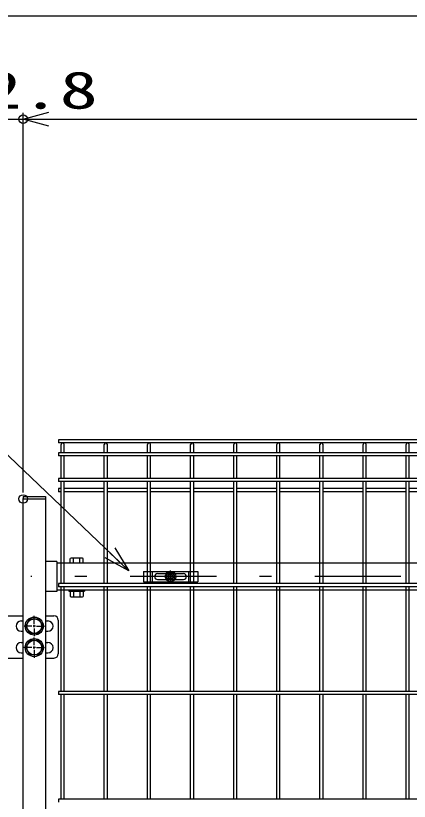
# Model space of a CAD drawing. Units: millimetres, scale not verified. Extents: x -4455 to 4455, y -3150 to 3150.
# Drawn here: x 428 to 885, y -191 to 720 of the extents above; entities that cross this region are included whole.
import ezdxf
from ezdxf.enums import TextEntityAlignment as Align

# ---------------------------------------------------------------- set-up
doc = ezdxf.new("R2010")
doc.units = ezdxf.units.MM
doc.header["$LTSCALE"] = 20
doc.header["$PDMODE"] = 32
doc.header["$PDSIZE"] = 10
doc.linetypes.add('USER1', pattern=[10.7, 5, -2.5, 0.7, -2.5])
doc.linetypes.add('USER2', pattern=[0.375, 0.25, -0.125])
for name, color, linetype, lineweight in [('0-0_寸法線', 4, 'Continuous', 25), ('0-1_0', 3, 'USER2', 25), ('0-3_扉横枠', 7, 'Continuous', 25), ('0-5_軸線', 2, 'USER1', 25), ('0-6_扉縦枠', 7, 'Continuous', 25), ('0-7_丁番', 3, 'Continuous', 25), ('0-C_NER', 30, 'Continuous', 25), ('1-5_固定金具', 41, 'Continuous', 25)]:
    doc.layers.add(name, color=color, linetype=linetype, lineweight=lineweight)
doc.layers.add('0-2_DEFPOINTS', color=7, linetype='Continuous')
doc.styles.add('ＭＳ ゴシック', font='')
doc.styles.get('ＭＳ ゴシック').set_extended_font_data('MS Gothic')

# ---------------------------------------------------------------- blocks, each defined once
blk = doc.blocks.new('_Open30')
at = {"layer": '0-1_0', "color": 4, "linetype": 'Continuous'}
blk.add_line((0, 0), (-20, 0), dxfattribs=at)
blk.add_lwpolyline([(-20, 5.36), (0, 0), (-20, -5.36)], dxfattribs=at)
blk = doc.blocks.new('A$Cbe1bfa43')
at = {"layer": '1-5_固定金具'}
for p, q in [((0, 0), (1260, 0)), ((210, -240), (210, 0)), ((630, -80), (630, 22.9)), ((1050, -240), (1050, 0)), ((1260, 0), (1260, -240)), ((260, -120), (260.2, -120)), ((330, -50), (930, -50)), ((590, -120), (487.1, -120)), ((590, -120), (550, -120)), ((585.5, -112.8), (622.8, -112.8)), ((585.5, -127.2), (585.5, -112.8)), ((585.5, -112.8), (622.8, -112.8)), ((585.5, -127.2), (585.5, -112.8)), ((585.5, -112.8), (622.8, -112.8)), ((585.5, -127.2), (585.5, -112.8)), ((622.8, -127.2), (585.5, -127.2)), ((622.8, -127.2), (585.5, -127.2)), ((610, -120), (650, -120)), ((610, -120), (650, -120)), ((622.8, -112.8), (622.8, -75.5)), ((622.8, -112.8), (622.8, -75.5)), ((622.8, -112.8), (622.8, -75.5)), ((622.8, -112.8), (622.8, -75.5)), ((622.8, -112.8), (622.8, -75.5)), ((622.8, -112.8), (622.8, -75.5)), ((622.8, -75.5), (637.2, -75.5)), ((622.8, -75.5), (637.2, -75.5)), ((622.8, -75.5), (637.2, -75.5)), ((622.8, -75.5), (637.2, -75.5)), ((622.8, -75.5), (637.2, -75.5)), ((622.8, -75.5), (637.2, -75.5)), ((622.8, -164.5), (622.8, -127.2)), ((622.8, -164.5), (622.8, -127.2)), ((637.2, -164.5), (622.8, -164.5)), ((637.2, -164.5), (622.8, -164.5)), ((637.2, -164.5), (622.8, -164.5)), ((637.2, -164.5), (622.8, -164.5)), ((637.2, -164.5), (622.8, -164.5)), ((637.2, -164.5), (622.8, -164.5)), ((630, -80), (630, -40)), ((630, -140), (630, -100)), ((630, -140), (630, -100)), ((630, -160), (630, -200)), ((630, -160), (630, -262.9)), ((637.2, -75.5), (637.2, -112.8)), ((637.2, -75.5), (637.2, -112.8)), ((637.2, -75.5), (637.2, -112.8)), ((637.2, -75.5), (637.2, -112.8)), ((637.2, -75.5), (637.2, -112.8)), ((637.2, -112.8), (674.5, -112.8)), ((637.2, -112.8), (674.5, -112.8)), ((637.2, -112.8), (674.5, -112.8)), ((637.2, -127.2), (637.2, -164.5)), ((674.5, -127.2), (637.2, -127.2)), ((637.2, -127.2), (637.2, -164.5)), ((674.5, -127.2), (637.2, -127.2)), ((637.2, -127.2), (637.2, -164.5)), ((674.5, -127.2), (637.2, -127.2)), ((670, -120), (710, -120)), ((670, -120), (772.9, -120)), ((674.5, -112.8), (674.5, -127.2)), ((674.5, -112.8), (674.5, -127.2)), ((674.5, -112.8), (674.5, -127.2)), ((1004, -120), (1004.2, -120)), ((330, -190), (930, -190))]:
    blk.add_line(p, q, dxfattribs=at)
for points in [[(0, 0), (0, -240), (1260, -240)], [(585.5, -127.2), (585.5, -112.8), (622.8, -112.8)], [(585.5, -127.2), (585.5, -112.8), (622.8, -112.8)], [(585.5, -127.2), (585.5, -112.8), (622.8, -112.8)], [(622.8, -164.5), (622.8, -127.2), (585.5, -127.2)], [(622.8, -164.5), (622.8, -127.2), (585.5, -127.2)], [(622.8, -164.5), (622.8, -127.2), (585.5, -127.2)], [(622.8, -164.5), (622.8, -127.2), (585.5, -127.2)], [(637.2, -75.5), (637.2, -112.8), (674.5, -112.8), (674.5, -127.2)], [(637.2, -112.8), (674.5, -112.8), (674.5, -127.2)], [(637.2, -112.8), (674.5, -112.8), (674.5, -127.2)], [(674.5, -127.2), (637.2, -127.2), (637.2, -164.5)], [(674.5, -127.2), (637.2, -127.2), (637.2, -164.5)], [(674.5, -127.2), (637.2, -127.2), (637.2, -164.5)]]:
    blk.add_lwpolyline(points, dxfattribs=at)
for radius in [122.9, 122.9, 122.9, 122.9, 122.9, 122.9, 91.9, 91.9, 91.9, 91.9, 91.9, 91.9, 60]:
    blk.add_circle((630, -120), radius, dxfattribs=at)
for centre, start, end in [((330, -120), 90, 180), ((330, -120), 180, 270), ((930, -120), 0, 90), ((930, -120), 270, 0)]:
    blk.add_arc(centre, 70, start, end, dxfattribs=at)

msp = doc.modelspace()

# ---------------------------------------------------------------- linework, layer by layer
at = {"layer": '0-0_寸法線'}
for p, q in [((393.89, 720.38), (2673.89, 720.38)), ((436.89, 167.16), (436.89, 607.88)), ((436.89, 167.16), (436.89, 607.88)), ((394.14, 600.38), (436.89, 600.38)), ((466.89, 600.38), (496.89, 600.38)), ((466.89, 600.38), (1498.89, 600.38))]:
    msp.add_line(p, q, dxfattribs=at)
msp.add_lwpolyline([(-438.53, 496.15), (119.68, 496.15), (557.93, 77.83)], dxfattribs=at)
at = {"layer": '0-2_DEFPOINTS'}
for p in [(436.89, 600.38), (436.89, 159.66)]:
    msp.add_point(p, dxfattribs=at)
at = {"layer": '0-3_扉横枠'}
for p, q in [((504.71, 91.17), (493.46, 91.17)), ((475.89, 87.11), (462.89, 87.11)), ((475.89, 87.11), (475.89, 52.21)), ((1489.89, 85.16), (475.89, 85.16)), ((491.59, 85.16), (491.59, 90.61)), ((506.59, 85.16), (491.59, 85.16)), ((495.34, 85.16), (495.34, 90.61)), ((502.84, 85.16), (502.84, 90.61)), ((506.59, 85.16), (506.59, 90.61)), ((475.89, 52.21), (462.89, 52.21)), ((475.89, 54.16), (1489.89, 54.16)), ((490.09, 54.16), (490.09, 52.56)), ((490.09, 52.56), (508.09, 52.56)), ((491.59, 52.01), (491.59, 46.62)), ((493.46, 52.56), (504.71, 52.56)), ((493.46, 46.06), (504.71, 46.06)), ((495.34, 52.01), (495.34, 46.62)), ((502.84, 52.01), (502.84, 46.62)), ((506.59, 52.01), (506.59, 46.62)), ((508.09, 54.16), (508.09, 52.56))]:
    msp.add_line(p, q, dxfattribs=at)
for centre, radius, start, end in [((493.46, 87.71), 3.46, 57.13278, 122.86722), ((499.09, 78.18), 12.99, 73.22135, 106.77865), ((504.71, 87.71), 3.46, 57.13278, 122.86722), ((493.46, 49.11), 3.46, 57.13278, 122.86722), ((493.46, 49.52), 3.46, 237.13278, 302.86722), ((499.09, 39.57), 12.99, 73.22135, 106.77865), ((499.09, 59.05), 12.99, 253.22135, 286.77865), ((504.71, 49.11), 3.46, 57.13278, 122.86722), ((504.71, 49.52), 3.46, 237.13278, 302.86722)]:
    msp.add_arc(centre, radius, start, end, dxfattribs=at)
at = {"layer": '0-5_軸線'}
msp.add_line((1516.99, 69.66), (445.78, 69.66), dxfattribs=at)
at = {"layer": '0-6_扉縦枠'}
for p, q in [((436.89, 162.66), (436.89, 159.66)), ((436.89, -951.34), (436.89, 159.66)), ((436.89, 159.66), (462.89, 159.66)), ((462.89, 159.66), (462.89, -951.34))]:
    msp.add_line(p, q, dxfattribs=at)
msp.add_lwpolyline([(436.89, 162.66), (462.89, 162.66), (462.89, 159.66)], dxfattribs=at)
at = {"layer": '0-7_丁番'}
for p, q in [((409.66, 24.16), (436.89, 24.16)), ((449.89, 14.86), (449.89, 24.01)), ((449.89, 14.86), (449.89, 24.01)), ((462.89, 24.16), (472.72, 24.16)), ((477.72, 19.16), (477.72, -19.84)), ((434.71, 18.16), (436.89, 18.16)), ((447.19, 12.16), (438.04, 12.16)), ((447.19, 12.16), (438.04, 12.16)), ((451.24, 12.16), (448.54, 12.16)), ((451.24, 12.16), (448.54, 12.16)), ((449.89, 10.81), (449.89, 13.51)), ((449.89, 10.81), (449.89, 13.51)), ((449.89, 9.46), (449.89, 0.31)), ((449.89, 9.46), (449.89, 0.31)), ((452.59, 12.16), (461.74, 12.16)), ((462.89, 18.16), (465.72, 18.16)), ((434.71, 6.16), (436.89, 6.16)), ((462.89, 6.16), (465.72, 6.16)), ((434.71, -6.84), (436.89, -6.84)), ((449.89, -10.14), (449.89, -0.99)), ((462.89, -6.84), (465.72, -6.84)), ((447.19, -12.84), (436.89, -12.84)), ((451.24, -12.84), (448.54, -12.84)), ((449.89, -14.19), (449.89, -11.49)), ((449.89, -15.54), (449.89, -24.69)), ((452.59, -12.84), (461.74, -12.84)), ((397.16, -24.84), (436.89, -24.84)), ((434.71, -18.84), (436.89, -18.84)), ((462.89, -18.84), (465.72, -18.84)), ((462.89, -24.84), (472.72, -24.84))]:
    msp.add_line(p, q, dxfattribs=at)
for points in [[(454.79, 20.66), (459.7, 12.16), (454.79, 3.66), (444.98, 3.66), (440.07, 12.16), (444.98, 20.66)], [(454.79, -4.34), (459.7, -12.84), (454.79, -21.34), (444.98, -21.34), (440.07, -12.84), (444.98, -4.34)]]:
    msp.add_lwpolyline(points, close=True, dxfattribs=at)
for centre, radius in [((449.89, 12.16), 10.5), ((449.89, 12.16), 8.5), ((449.89, -12.84), 10.5), ((449.89, -12.84), 8.5)]:
    msp.add_circle(centre, radius, dxfattribs=at)
for centre, radius, start, end in [((472.72, 19.16), 5, 0, 90), ((434.71, 12.16), 6, 90, 270), ((465.72, 12.16), 6, 270, 90), ((434.71, -12.84), 6, 90, 270), ((465.72, -12.84), 6, 270, 90), ((472.72, -19.84), 5, 270, 0)]:
    msp.add_arc(centre, radius, start, end, dxfattribs=at)
at = {"layer": '0-C_NER'}
for p, q in [((1487.89, 228.26), (477.89, 228.26)), ((477.89, 228.26), (477.89, 224.66)), ((1487.89, 224.66), (477.89, 224.66)), ((481.09, 213.36), (481.09, 222.86)), ((484.69, 213.36), (484.69, 222.86)), ((531.09, 213.36), (531.09, 222.86)), ((534.69, 213.36), (534.69, 222.86)), ((581.09, 213.36), (581.09, 222.86)), ((584.69, 213.36), (584.69, 222.86)), ((631.09, 213.36), (631.09, 222.86)), ((634.69, 213.36), (634.69, 222.86)), ((681.09, 213.36), (681.09, 222.86)), ((684.69, 213.36), (684.69, 222.86)), ((731.09, 213.36), (731.09, 222.86)), ((734.69, 213.36), (734.69, 222.86)), ((781.09, 213.36), (781.09, 222.86)), ((784.69, 213.36), (784.69, 222.86)), ((831.09, 213.36), (831.09, 222.86)), ((834.69, 213.36), (834.69, 222.86)), ((881.09, 213.36), (881.09, 222.86)), ((884.69, 213.36), (884.69, 222.86)), ((1487.89, 213.36), (477.89, 213.36)), ((477.89, 213.36), (477.89, 209.76)), ((1487.89, 209.76), (477.89, 209.76)), ((481.09, 183.56), (481.09, 209.76)), ((484.69, 183.56), (484.69, 209.76)), ((531.09, 183.56), (531.09, 209.76)), ((534.69, 183.56), (534.69, 209.76)), ((581.09, 183.56), (581.09, 209.76)), ((584.69, 183.56), (584.69, 209.76)), ((631.09, 183.56), (631.09, 209.76)), ((634.69, 183.56), (634.69, 209.76)), ((681.09, 183.56), (681.09, 209.76)), ((684.69, 183.56), (684.69, 209.76)), ((731.09, 183.56), (731.09, 209.76)), ((734.69, 183.56), (734.69, 209.76)), ((781.09, 183.56), (781.09, 209.76)), ((784.69, 183.56), (784.69, 209.76)), ((831.09, 183.56), (831.09, 209.76)), ((834.69, 183.56), (834.69, 209.76)), ((881.09, 183.56), (881.09, 209.76)), ((884.69, 183.56), (884.69, 209.76)), ((1487.89, 183.56), (477.89, 183.56)), ((477.89, 183.56), (477.89, 179.96)), ((1487.89, 179.96), (477.89, 179.96)), ((481.09, 61.46), (481.09, 179.96)), ((484.69, 61.46), (484.69, 179.96)), ((531.09, 61.46), (531.09, 179.96)), ((534.69, 61.46), (534.69, 179.96)), ((581.09, 61.46), (581.09, 179.96)), ((584.69, 61.46), (584.69, 179.96)), ((631.09, 61.46), (631.09, 179.96)), ((634.69, 61.46), (634.69, 179.96)), ((681.09, 61.46), (681.09, 179.96)), ((684.69, 61.46), (684.69, 179.96)), ((731.09, 61.46), (731.09, 179.96)), ((734.69, 61.46), (734.69, 179.96)), ((781.09, 61.46), (781.09, 179.96)), ((784.69, 61.46), (784.69, 179.96)), ((831.09, 61.46), (831.09, 179.96)), ((834.69, 61.46), (834.69, 179.96)), ((881.09, 61.46), (881.09, 179.96)), ((884.69, 61.46), (884.69, 179.96)), ((481.09, 171.71), (477.89, 171.71)), ((477.89, 171.71), (477.89, 168.11)), ((481.09, 168.11), (477.89, 168.11)), ((531.09, 171.71), (484.69, 171.71)), ((531.09, 168.11), (484.69, 168.11)), ((581.09, 171.71), (534.69, 171.71)), ((581.09, 168.11), (534.69, 168.11)), ((631.09, 171.71), (584.69, 171.71)), ((631.09, 168.11), (584.69, 168.11)), ((681.09, 171.71), (634.69, 171.71)), ((681.09, 168.11), (634.69, 168.11)), ((731.09, 171.71), (684.69, 171.71)), ((731.09, 168.11), (684.69, 168.11)), ((781.09, 171.71), (734.69, 171.71)), ((781.09, 168.11), (734.69, 168.11)), ((831.09, 171.71), (784.69, 171.71)), ((831.09, 168.11), (784.69, 168.11)), ((881.09, 171.71), (834.69, 171.71)), ((881.09, 168.11), (834.69, 168.11)), ((931.09, 171.71), (884.69, 171.71)), ((931.09, 168.11), (884.69, 168.11)), ((1487.89, 57.86), (477.89, 57.86)), ((481.09, -63.54), (481.09, 57.86)), ((484.69, -63.54), (484.69, 57.86)), ((531.09, -63.54), (531.09, 57.86)), ((534.69, -63.54), (534.69, 57.86)), ((581.09, -63.54), (581.09, 57.86)), ((584.69, -63.54), (584.69, 57.86)), ((631.09, -63.54), (631.09, 57.86)), ((634.69, -63.54), (634.69, 57.86)), ((681.09, -63.54), (681.09, 57.86)), ((684.69, -63.54), (684.69, 57.86)), ((731.09, -63.54), (731.09, 57.86)), ((734.69, -63.54), (734.69, 57.86)), ((781.09, -63.54), (781.09, 57.86)), ((784.69, -63.54), (784.69, 57.86)), ((831.09, -63.54), (831.09, 57.86)), ((834.69, -63.54), (834.69, 57.86)), ((881.09, -63.54), (881.09, 57.86)), ((884.69, -63.54), (884.69, 57.86)), ((1487.89, -67.14), (477.89, -67.14)), ((481.09, -188.54), (481.09, -67.14)), ((484.69, -188.54), (484.69, -67.14)), ((531.09, -188.54), (531.09, -67.14)), ((534.69, -188.54), (534.69, -67.14)), ((581.09, -188.54), (581.09, -67.14)), ((584.69, -188.54), (584.69, -67.14)), ((631.09, -188.54), (631.09, -67.14)), ((634.69, -188.54), (634.69, -67.14)), ((681.09, -188.54), (681.09, -67.14)), ((684.69, -188.54), (684.69, -67.14)), ((731.09, -188.54), (731.09, -67.14)), ((734.69, -188.54), (734.69, -67.14)), ((781.09, -188.54), (781.09, -67.14)), ((784.69, -188.54), (784.69, -67.14)), ((831.09, -188.54), (831.09, -67.14)), ((834.69, -188.54), (834.69, -67.14)), ((881.09, -188.54), (881.09, -67.14)), ((884.69, -188.54), (884.69, -67.14))]:
    msp.add_line(p, q, dxfattribs=at)
for points in [[(1487.89, 61.46), (477.89, 61.46), (477.89, 57.86)], [(1487.89, -63.54), (477.89, -63.54), (477.89, -67.14)], [(1487.89, -188.54), (477.89, -188.54), (477.89, -192.14)]]:
    msp.add_lwpolyline(points, dxfattribs=at)
for centre in [(482.89, 222.86), (532.89, 222.86), (582.89, 222.86), (632.89, 222.86), (682.89, 222.86), (732.89, 222.86), (782.89, 222.86), (832.89, 222.86), (882.89, 222.86)]:
    msp.add_arc(centre, 1.8, 0, 180, dxfattribs=at)

# ---------------------------------------------------------------- block references
at = {"layer": '0-0_寸法線', "xscale": 1.5, "yscale": 1.5}
for p, rotation in [((436.89, 600.38), 180), ((436.89, 600.38), 180), ((559.38, 76.45), 316.46287)]:
    msp.add_blockref('_Open30', p, dxfattribs=dict(at, rotation=rotation))
at = {"layer": '1-5_固定金具', "xscale": 0.05, "yscale": 0.05}
msp.add_blockref('A$Cbe1bfa43', (576.39, 75.66), dxfattribs=at)

# ---------------------------------------------------------------- texts
at = {"layer": '0-0_寸法線', "color": 2, "style": 'ＭＳ ゴシック', "width": 1.5}
msp.add_text('42.8', height=43.26, dxfattribs=at).set_placement((346.94, 599.55), align=Align.BOTTOM_LEFT)

doc.saveas('drawing.dxf')
